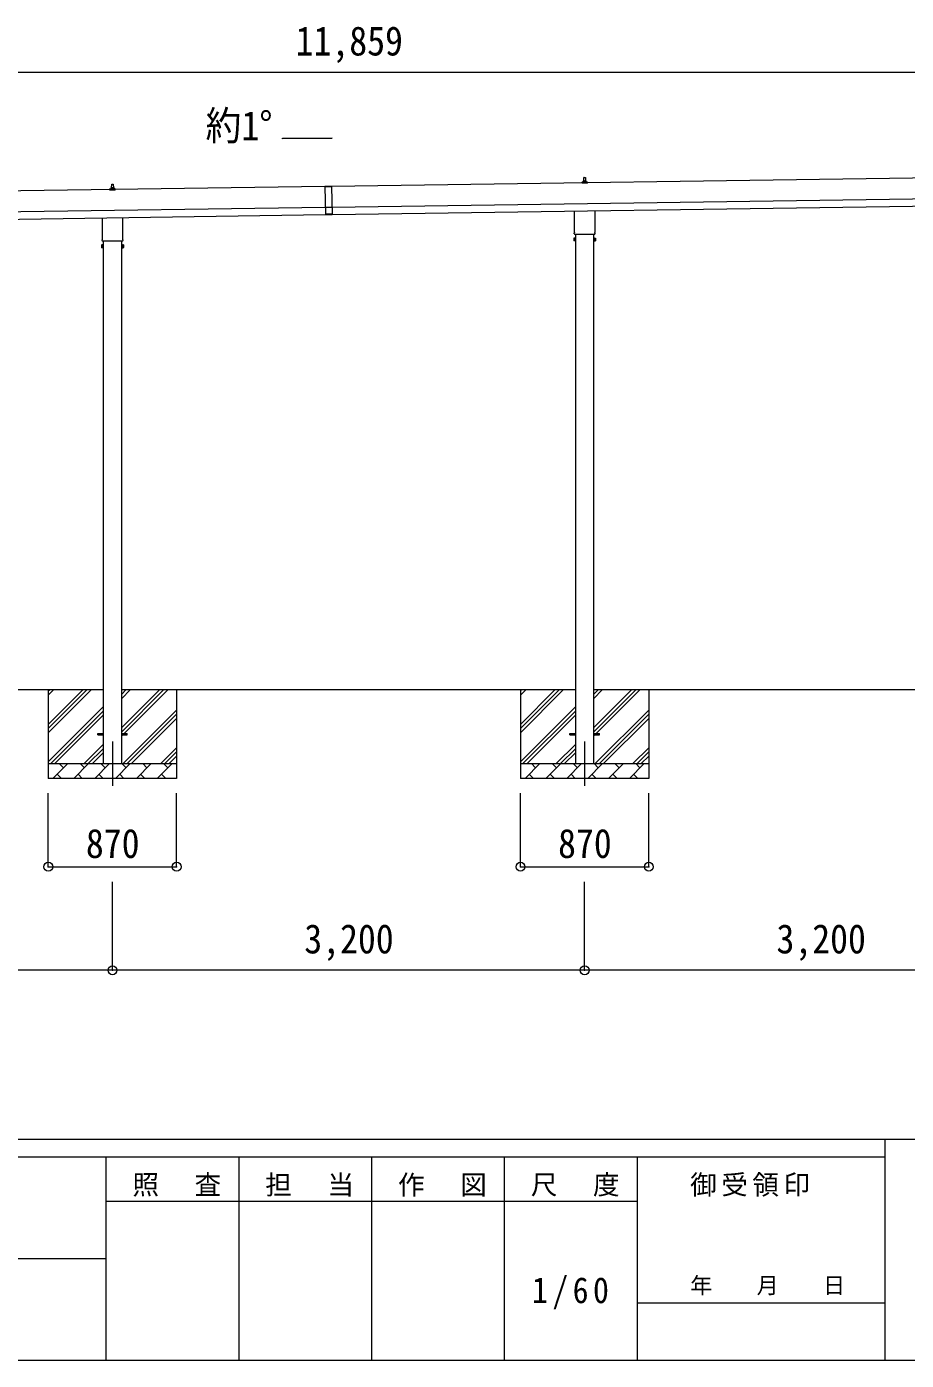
# Model space of a CAD drawing. Units: millimetres at full size, sheet at 1:60. Extents: x -16864 to 16864, y -11640 to 11640.
# Drawn here: x 4866 to 10827, y -11640 to -2596 of the extents above; entities that cross this region are included whole.
import ezdxf
from ezdxf.enums import TextEntityAlignment as Align

# ---------------------------------------------------------------- set-up
doc = ezdxf.new("R2010")
doc.units = ezdxf.units.MM
doc.header["$LTSCALE"] = 60
doc.header["$PDMODE"] = 32
doc.header["$PDSIZE"] = 60
doc.linetypes.add('CHAIN1', pattern=[8, 5, -1, 1, -1])
for name, color, linetype, lineweight in [('0-1_Defpoints', 7, 'CHAIN1', 9), ('0-2_TEXT1', 4, 'Continuous', 9), ('0-3_SHAPE', 7, 'Continuous', 9), ('0-7_PARTS2', 7, 'Continuous', 9), ('0-8_TABLE1', 6, 'Continuous', 9), ('F-0', 7, 'Continuous', 9)]:
    doc.layers.add(name, color=color, linetype=linetype, lineweight=lineweight)
doc.styles.add('ＭＳ ゴシック', font='')
doc.styles.get('ＭＳ ゴシック').set_extended_font_data('MS Gothic')

msp = doc.modelspace()

# ---------------------------------------------------------------- linework, layer by layer
at = {"layer": '0-1_Defpoints'}
for p, q in [((5447.05, -7443.97), (5447.05, -7792.97)), ((8647.05, -7443.97), (8647.05, -7792.97))]:
    msp.add_line(p, q, dxfattribs=at)
at = {"layer": '0-2_TEXT1'}
for p, q in [((6934.96, -3353.14), (6598.96, -3357.94)), ((12942.74, -3594.77), (6932.12, -3680.64)), ((6887.12, -3681.28), (1151.66, -3763.22)), ((5429.11, -3704.5), (5429.11, -3696.79)), ((5465.61, -3704.5), (5429.11, -3704.5)), ((5429.49, -3696), (5465.23, -3696)), ((5429.88, -3695.82), (5436.6, -3694.19)), ((5436.98, -3694), (5457.74, -3694)), ((5437.36, -3693.22), (5437.36, -3689)), ((5438.36, -3689), (5456.36, -3689)), ((5441.36, -3689), (5442.09, -3665.48)), ((5443.09, -3664.5), (5451.64, -3664.5)), ((5452.64, -3665.48), (5453.36, -3689)), ((5457.36, -3693.22), (5457.36, -3689)), ((5464.85, -3695.82), (5458.13, -3694.19)), ((5465.61, -3704.5), (5465.61, -3696.79)), ((6887.11, -3680.28), (6932.1, -3679.64)), ((6887.11, -3680.28), (6889.86, -3872.76)), ((6932.12, -3680.64), (6887.12, -3681.28)), ((6932.1, -3679.64), (6934.85, -3872.12)), ((8629.11, -3658.79), (8629.11, -3651.07)), ((8665.61, -3658.79), (8629.11, -3658.79)), ((8629.49, -3650.29), (8665.23, -3650.29)), ((8629.88, -3650.1), (8636.6, -3648.47)), ((8636.98, -3648.29), (8657.74, -3648.29)), ((8637.36, -3647.5), (8637.36, -3643.29)), ((8638.36, -3643.29), (8656.36, -3643.29)), ((8641.36, -3643.29), (8642.09, -3619.76)), ((8643.09, -3618.79), (8651.64, -3618.79)), ((8652.64, -3619.76), (8653.36, -3643.29)), ((8657.36, -3647.5), (8657.36, -3643.29)), ((8664.85, -3650.1), (8658.13, -3648.47)), ((8665.61, -3658.79), (8665.61, -3651.07)), ((6934.12, -3820.62), (12944.74, -3734.76)), ((6934.83, -3870.62), (12945.45, -3784.75)), ((1153.66, -3903.2), (6889.12, -3821.27)), ((1154.37, -3953.2), (6889.84, -3871.26)), ((6934.13, -3821.62), (6889.14, -3822.27)), ((6934.78, -3867.12), (6889.79, -3867.76)), ((6934.85, -3872.12), (6889.86, -3872.76)), ((8578.75, -3992.77), (8578.75, -3847.13)), ((8715.35, -3845.18), (8715.35, -3992.77)), ((5378.75, -4038.49), (5378.75, -3892.85)), ((5515.35, -3890.9), (5515.35, -4038.49)), ((5377.05, -4047.26), (5377.05, -4041.76)), ((5514.99, -4050.76), (5379.12, -4050.76)), ((5384.55, -4050.76), (5384.55, -7593.97)), ((5509.55, -7593.97), (5509.55, -4050.76)), ((5517.05, -4041.76), (5517.05, -4047.26)), ((8573.05, -4031.05), (8573.81, -4029.73)), ((8573.05, -4031.05), (8573.05, -4048.05)), ((8573.05, -4048.05), (8573.81, -4049.36)), ((8580.05, -4034.64), (8573.81, -4034.64)), ((8580.05, -4044.45), (8573.81, -4044.45)), ((8580.05, -4049.36), (8573.81, -4049.36)), ((8577.05, -4001.55), (8577.05, -3996.05)), ((8714.99, -4005.05), (8579.12, -4005.05)), ((8582.55, -4048.75), (8580.05, -4048.75)), ((8584.55, -4005.05), (8584.55, -7593.97)), ((8709.55, -7593.97), (8709.55, -4005.05)), ((8711.55, -4048.75), (8714.05, -4048.75)), ((8714.05, -4034.64), (8720.3, -4034.64)), ((8714.05, -4044.45), (8720.3, -4044.45)), ((8714.05, -4049.36), (8720.3, -4049.36)), ((8717.05, -3996.05), (8717.05, -4001.55)), ((8721.05, -4031.05), (8720.3, -4029.73)), ((8721.05, -4048.05), (8720.3, -4049.36)), ((8721.05, -4031.05), (8721.05, -4048.05)), ((5373.05, -4076.76), (5373.81, -4075.45)), ((5373.05, -4076.76), (5373.05, -4093.76)), ((5373.05, -4093.76), (5373.81, -4095.08)), ((5380.05, -4080.35), (5373.81, -4080.35)), ((5380.05, -4090.17), (5373.81, -4090.17)), ((5380.05, -4095.08), (5373.81, -4095.08)), ((5382.55, -4094.46), (5380.05, -4094.46)), ((5511.55, -4094.46), (5514.05, -4094.46)), ((5514.05, -4080.35), (5520.3, -4080.35)), ((5514.05, -4090.17), (5520.3, -4090.17)), ((5514.05, -4095.08), (5520.3, -4095.08)), ((5521.05, -4076.76), (5520.3, -4075.45)), ((5521.05, -4093.76), (5520.3, -4095.08)), ((5521.05, -4076.76), (5521.05, -4093.76)), ((5347.05, -7389.47), (5384.55, -7389.47)), ((5347.05, -7398.47), (5347.05, -7389.47)), ((5347.05, -7389.47), (5384.55, -7389.47)), ((5347.05, -7398.47), (5347.05, -7389.47)), ((5347.05, -7398.47), (5384.55, -7398.47)), ((5347.05, -7398.47), (5384.55, -7398.47)), ((5509.55, -7389.47), (5547.05, -7389.47)), ((5509.55, -7389.47), (5547.05, -7389.47)), ((5509.55, -7398.47), (5547.05, -7398.47)), ((5509.55, -7398.47), (5547.05, -7398.47)), ((5547.05, -7398.47), (5547.05, -7389.47)), ((5547.05, -7398.47), (5547.05, -7389.47)), ((8547.05, -7389.47), (8584.55, -7389.47)), ((8547.05, -7398.47), (8547.05, -7389.47)), ((8547.05, -7389.47), (8584.55, -7389.47)), ((8547.05, -7398.47), (8547.05, -7389.47)), ((8547.05, -7398.47), (8584.55, -7398.47)), ((8547.05, -7398.47), (8584.55, -7398.47)), ((8709.55, -7389.47), (8747.05, -7389.47)), ((8709.55, -7389.47), (8747.05, -7389.47)), ((8709.55, -7398.47), (8747.05, -7398.47)), ((8709.55, -7398.47), (8747.05, -7398.47)), ((8747.05, -7398.47), (8747.05, -7389.47)), ((8747.05, -7398.47), (8747.05, -7389.47))]:
    msp.add_line(p, q, dxfattribs=at)
for points in [[(8580.05, -4049.36), (8580.05, -4029.73), (8573.81, -4029.73)], [(8580.05, -4048.75), (8580.05, -4030.35), (8582.55, -4030.35)], [(8714.05, -4048.75), (8714.05, -4030.35), (8711.55, -4030.35)], [(8714.05, -4049.36), (8714.05, -4029.73), (8720.3, -4029.73)], [(5380.05, -4095.08), (5380.05, -4075.45), (5373.81, -4075.45)], [(5380.05, -4094.46), (5380.05, -4076.06), (5382.55, -4076.06)], [(5514.05, -4094.46), (5514.05, -4076.06), (5511.55, -4076.06)], [(5514.05, -4095.08), (5514.05, -4075.45), (5520.3, -4075.45)]]:
    msp.add_lwpolyline(points, dxfattribs=at)
for points in [[(8582.55, -4050.05), (8582.55, -4029.05), (8584.55, -4029.05), (8584.55, -4050.05)], [(8711.55, -4050.05), (8711.55, -4029.05), (8709.55, -4029.05), (8709.55, -4050.05)], [(5382.55, -4095.76), (5382.55, -4074.76), (5384.55, -4074.76), (5384.55, -4095.76)], [(5511.55, -4095.76), (5511.55, -4074.76), (5509.55, -4074.76), (5509.55, -4095.76)]]:
    msp.add_lwpolyline(points, close=True, dxfattribs=at)
for centre, radius, start, end in [((5430.11, -3696.79), 1, 103.62699, 180), ((5436.36, -3693.22), 1, 283.62699, 0), ((5441.45, -3689.64), 4.13, 90, 171.17633), ((5438.36, -3690), 1, 90, 180), ((5443.09, -3665.5), 1, 90, 178.60509), ((5450.7, -3689), 4.83, 133.60282, 180), ((5444.03, -3689), 4.83, 0, 46.39718), ((5451.64, -3665.5), 1, 1.39491, 90), ((5453.28, -3689.64), 4.13, 8.82367, 90), ((5456.36, -3690), 1, 0, 90), ((5458.36, -3693.22), 1, 180, 256.37301), ((5464.61, -3696.79), 1, 0, 76.37301), ((8630.11, -3651.07), 1, 103.62699, 180), ((8636.36, -3647.5), 1, 283.62699, 0), ((8641.45, -3643.92), 4.13, 90, 171.17633), ((8638.36, -3644.29), 1, 90, 180), ((8643.09, -3619.79), 1, 90, 178.60509), ((8650.7, -3643.29), 4.83, 133.60282, 180), ((8644.03, -3643.29), 4.83, 0, 46.39718), ((8651.64, -3619.79), 1, 1.39491, 90), ((8653.28, -3643.92), 4.13, 8.82367, 90), ((8656.36, -3644.29), 1, 0, 90), ((8658.36, -3647.5), 1, 180, 256.37301), ((8664.61, -3651.07), 1, 0, 76.37301), ((5381.05, -4041.76), 4, 125.09963, 180), ((5381.05, -4047.26), 4, 180, 194.47751), ((5381.05, -4047.26), 4, 194.47751, 241.04498), ((5513.05, -4047.26), 4, 298.95502, 345.52249), ((5513.05, -4041.76), 4, 0, 54.90037), ((5513.05, -4047.26), 4, 345.52249, 0), ((8577.4, -4032.19), 4.34, 145.61575, 214.38425), ((8589.3, -4039.55), 16.24, 162.41205, 197.58795), ((8577.4, -4046.91), 4.34, 145.61575, 214.38425), ((8581.05, -3996.05), 4, 125.09963, 180), ((8581.05, -4001.55), 4, 180, 194.47751), ((8581.05, -4001.55), 4, 194.47751, 241.04498), ((8713.05, -4001.55), 4, 298.95502, 345.52249), ((8713.05, -3996.05), 4, 0, 54.90037), ((8713.05, -4001.55), 4, 345.52249, 0), ((8704.81, -4039.55), 16.24, 342.41205, 17.58795), ((8716.71, -4032.19), 4.34, 325.61575, 34.38425), ((8716.71, -4046.91), 4.34, 325.61575, 34.38425), ((5377.4, -4077.9), 4.34, 145.61575, 214.38425), ((5377.4, -4092.62), 4.34, 145.61575, 214.38425), ((5389.3, -4085.26), 16.24, 162.41205, 197.58795), ((5504.81, -4085.26), 16.24, 342.41205, 17.58795), ((5516.71, -4077.9), 4.34, 325.61575, 34.38425), ((5516.71, -4092.62), 4.34, 325.61575, 34.38425)]:
    msp.add_arc(centre, radius, start, end, dxfattribs=at)
at = {"layer": '0-3_SHAPE'}
for p, q in [((5384.55, -7093.97), (2309.55, -7093.97)), ((5012.05, -7093.97), (5012.05, -7693.97)), ((5012.05, -7327.46), (5245.54, -7093.97)), ((5012.05, -7355.74), (5273.82, -7093.97)), ((5012.05, -7384.03), (5302.11, -7093.97)), ((5012.05, -7101.18), (5019.26, -7093.97)), ((5012.05, -7129.47), (5047.55, -7093.97)), ((8584.55, -7093.97), (5509.55, -7093.97)), ((5509.55, -7122.8), (5538.38, -7093.97)), ((5509.55, -7151.08), (5566.66, -7093.97)), ((5509.55, -7405.64), (5821.22, -7093.97)), ((5509.55, -7349.07), (5764.65, -7093.97)), ((5509.55, -7377.36), (5792.94, -7093.97)), ((5882.05, -7093.97), (5882.05, -7693.97)), ((8212.05, -7093.97), (8212.05, -7693.97)), ((8212.05, -7327.46), (8445.54, -7093.97)), ((8212.05, -7355.74), (8473.82, -7093.97)), ((8212.05, -7384.03), (8502.11, -7093.97)), ((8212.05, -7101.18), (8219.26, -7093.97)), ((8212.05, -7129.47), (8247.55, -7093.97)), ((11784.55, -7093.97), (8709.55, -7093.97)), ((8709.55, -7122.8), (8738.38, -7093.97)), ((8709.55, -7151.08), (8766.66, -7093.97)), ((8709.55, -7405.64), (9021.22, -7093.97)), ((8709.55, -7349.07), (8964.65, -7093.97)), ((8709.55, -7377.36), (8992.94, -7093.97)), ((9082.05, -7093.97), (9082.05, -7693.97)), ((5012.05, -7582.02), (5384.55, -7209.52)), ((5519.21, -7593.97), (5882.05, -7231.13)), ((8212.05, -7582.02), (8584.55, -7209.52)), ((8719.21, -7593.97), (9082.05, -7231.13)), ((5028.38, -7593.97), (5384.55, -7237.8)), ((5056.66, -7593.97), (5384.55, -7266.08)), ((5547.5, -7593.97), (5882.05, -7259.42)), ((5575.78, -7593.97), (5882.05, -7287.7)), ((8228.38, -7593.97), (8584.55, -7237.8)), ((8256.66, -7593.97), (8584.55, -7266.08)), ((8747.5, -7593.97), (9082.05, -7259.42)), ((8775.78, -7593.97), (9082.05, -7287.7)), ((5254.65, -7593.97), (5384.55, -7464.07)), ((5282.94, -7593.97), (5384.55, -7492.36)), ((5773.77, -7593.97), (5882.05, -7485.69)), ((8454.65, -7593.97), (8584.55, -7464.07)), ((8482.94, -7593.97), (8584.55, -7492.36)), ((8973.77, -7593.97), (9082.05, -7485.69)), ((5012.05, -7593.97), (5882.05, -7593.97)), ((5043.5, -7693.97), (5143.5, -7593.97)), ((5114.95, -7622.53), (5086.39, -7593.97)), ((5184.92, -7693.97), (5284.92, -7593.97)), ((5256.37, -7622.53), (5227.82, -7593.97)), ((5311.22, -7593.97), (5384.55, -7520.64)), ((5326.34, -7693.97), (5426.34, -7593.97)), ((5397.79, -7622.53), (5369.24, -7593.97)), ((5467.77, -7693.97), (5567.77, -7593.97)), ((5539.21, -7622.53), (5510.66, -7593.97)), ((5609.19, -7693.97), (5709.19, -7593.97)), ((5680.63, -7622.53), (5652.08, -7593.97)), ((5750.61, -7693.97), (5850.61, -7593.97)), ((5822.05, -7622.53), (5793.5, -7593.97)), ((5802.05, -7593.97), (5882.05, -7513.97)), ((5830.34, -7593.97), (5882.05, -7542.26)), ((8212.05, -7593.97), (9082.05, -7593.97)), ((8243.5, -7693.97), (8343.5, -7593.97)), ((8314.95, -7622.53), (8286.39, -7593.97)), ((8384.92, -7693.97), (8484.92, -7593.97)), ((8456.37, -7622.53), (8427.82, -7593.97)), ((8511.22, -7593.97), (8584.55, -7520.64)), ((8526.34, -7693.97), (8626.34, -7593.97)), ((8597.79, -7622.53), (8569.24, -7593.97)), ((8667.77, -7693.97), (8767.77, -7593.97)), ((8739.21, -7622.53), (8710.66, -7593.97)), ((8809.19, -7693.97), (8909.19, -7593.97)), ((8880.63, -7622.53), (8852.08, -7593.97)), ((8950.61, -7693.97), (9050.61, -7593.97)), ((9022.05, -7622.53), (8993.5, -7593.97)), ((9002.05, -7593.97), (9082.05, -7513.97)), ((9030.34, -7593.97), (9082.05, -7542.26)), ((5072.05, -7665.42), (5100.61, -7693.97)), ((5213.48, -7665.42), (5242.03, -7693.97)), ((5354.9, -7665.42), (5383.45, -7693.97)), ((5496.32, -7665.42), (5524.87, -7693.97)), ((5637.74, -7665.42), (5666.29, -7693.97)), ((5779.16, -7665.42), (5807.72, -7693.97)), ((8272.05, -7665.42), (8300.61, -7693.97)), ((8413.48, -7665.42), (8442.03, -7693.97)), ((8554.9, -7665.42), (8583.45, -7693.97)), ((8696.32, -7665.42), (8724.87, -7693.97)), ((8837.74, -7665.42), (8866.29, -7693.97)), ((8979.16, -7665.42), (9007.72, -7693.97)), ((5882.05, -7693.97), (5012.05, -7693.97)), ((9082.05, -7693.97), (8212.05, -7693.97))]:
    msp.add_line(p, q, dxfattribs=at)
at = {"layer": '0-7_PARTS2', "color": 4}
for p, q in [((6598.96, -3357.94), (6598.96, -3353.14)), ((6598.96, -3353.14), (6934.96, -3353.14))]:
    msp.add_line(p, q, dxfattribs=at)
at = {"layer": '0-8_TABLE1'}
for p, q in [((12978.05, -2906.34), (1119.05, -2906.34)), ((5012.05, -8292.97), (5012.05, -7792.97)), ((5882.05, -8292.97), (5882.05, -7792.97)), ((8212.05, -8292.97), (8212.05, -7792.97)), ((9082.05, -8292.97), (9082.05, -7792.97)), ((5012.05, -8292.97), (5882.05, -8292.97)), ((8212.05, -8292.97), (9082.05, -8292.97)), ((5447.05, -8994.97), (5447.05, -8394.97)), ((8647.05, -8994.97), (8647.05, -8394.97)), ((5447.05, -8994.97), (2247.05, -8994.97)), ((8647.05, -8994.97), (5447.05, -8994.97)), ((11847.05, -8994.97), (8647.05, -8994.97))]:
    msp.add_line(p, q, dxfattribs=at)
for p in [(5012.05, -8292.97), (5882.05, -8292.97), (8212.05, -8292.97), (9082.05, -8292.97), (5447.05, -8994.97), (8647.05, -8994.97)]:
    msp.add_point(p, dxfattribs=at)
at = {"layer": 'F-0', "color": 5, "lineweight": 5}
for p, q in [((-16864.12, -10140), (16015.88, -10140)), ((10682.37, -10140), (10682.37, -11640)), ((-16864.12, -10260), (10682.37, -10260)), ((5402.37, -10260), (5402.37, -11640)), ((6302.37, -10260), (6302.37, -11640)), ((7202.37, -10260), (7202.37, -11640)), ((8102.36, -10260), (8102.36, -11640)), ((9002.37, -10260), (9002.37, -11640)), ((5402.37, -10560), (9002.37, -10560)), ((-6897.63, -10950), (5402.37, -10950)), ((9002.37, -11250), (10682.37, -11250)), ((-16864.12, -11640), (16015.88, -11640))]:
    msp.add_line(p, q, dxfattribs=at)

# ---------------------------------------------------------------- texts
at = {"layer": '0-7_PARTS2', "style": 'ＭＳ ゴシック', "width": 0.9}
msp.add_text('約1°', height=197.9, dxfattribs=at).set_placement((6077.88, -3425.7), align=Align.BOTTOM_LEFT)
at = {"layer": '0-8_TABLE1', "color": 7, "style": 'ＭＳ ゴシック', "width": 0.9}
for s, p in [('11,859', (6688.55, -2851.34)), ('870', (5267.05, -8292.97)), ('870', (8467.05, -8292.97)), ('3,200', (6747.05, -8939.97)), ('3,200', (9947.05, -8939.97))]:
    msp.add_text(s, height=197.9, dxfattribs=at).set_placement(p, align=Align.BOTTOM_LEFT)
at = {"layer": 'F-0', "style": 'ＭＳ ゴシック'}
msp.add_text('年\u3000\u3000月\u3000\u3000日', height=110, dxfattribs=at).set_placement((9362.37, -11220), align=Align.BOTTOM_LEFT)
at = {"layer": 'F-0', "attachment_point": 7, "style": 'ＭＳ ゴシック'}
for s, insert, char_height in [('\\T1.17;照\u3000査', (5582.37, -10530), 132), ('\\T1.17;担\u3000当', (6482.37, -10530), 132), ('\\T1.17;作\u3000図', (7382.37, -10530), 132), ('\\T1.17;尺\u3000度', (8282.37, -10530), 132), ('\\T1.17;御受領印', (9362.37, -10530), 132), ('\\T1.28;\\W0.9;1/60', (8289.87, -11295), 176)]:
    msp.add_mtext(s, dxfattribs=dict(at, insert=insert, char_height=char_height))

doc.saveas('drawing.dxf')
